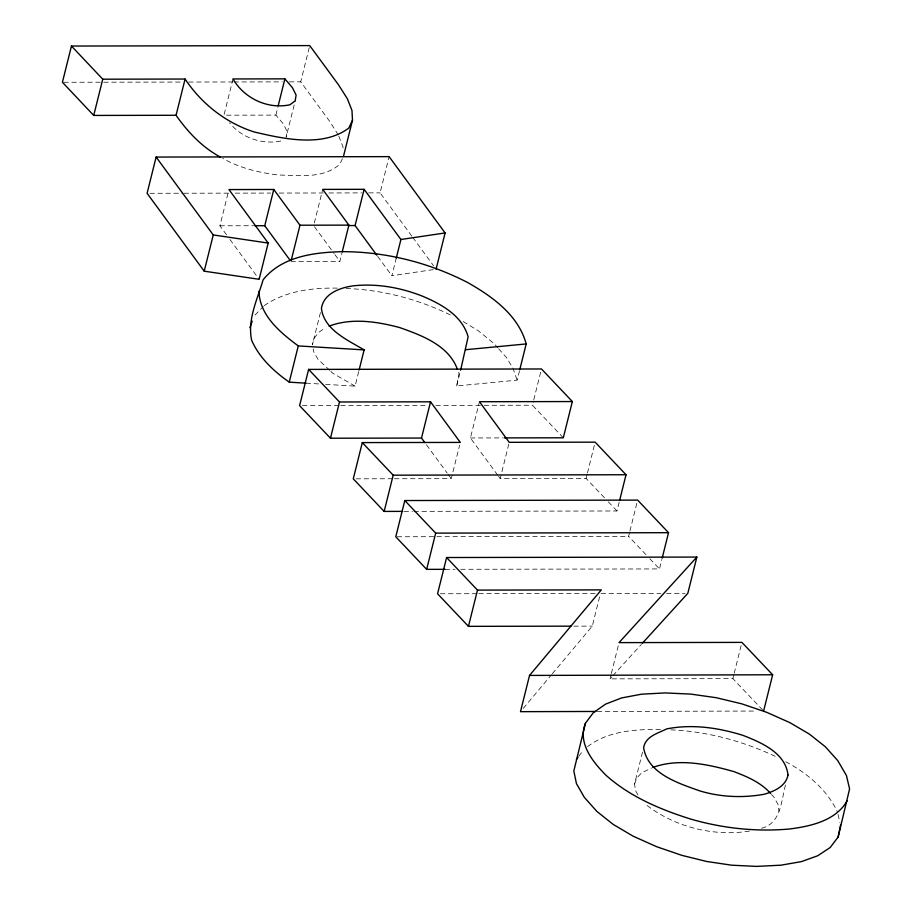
<?xml version="1.0" encoding="UTF-8"?>
<svg xmlns="http://www.w3.org/2000/svg" width="912" height="912" viewBox="0 0 912 912"><rect width="100%" height="100%" fill="white"/><g stroke="black" fill="none" stroke-linecap="round" stroke-linejoin="round"><path stroke-width="0.68" stroke-dasharray="4.56 3.42" d="M519.498 370.774L517.15 380.167L456.695 385.947L459.078 373.054L457.984 370.603M232.993 78.956L223.953 115.186L275.869 115.094L283.358 123.884L287.063 131.317L286.14 137.188L295.169 100.947M226.598 234.908L219.917 225.8L228.285 192.25M275.869 115.094L277.875 107.046M338.284 134.885L329.471 121.068L300.709 81.841L309.738 45.6M314.332 222.95L322.7 189.388M320.431 312.611L312.394 344.816L314.002 338.455L318.482 332.572L325.356 327.647M290.951 261.448L339.868 261.356L341.875 253.308M411.836 236.162L380.087 192.865L389.128 156.636M325.664 384.362L355.087 386.141L359.1 370.033M433.314 269.599L391.875 275.732L396.23 258.278M456.695 385.947L460.708 369.839M394.463 478.754L451.28 478.652L459.648 445.102M497.713 475.175L470.421 437.965L479.45 401.725M604.439 497.747L586.097 478.401L500.198 478.561L509.227 442.32M563.308 437.794L532.426 405.213L533.429 401.189M533.759 399.844L540.793 371.651M586.097 478.401L587.111 474.377M587.442 473.032L595.137 442.16M413.968 511.358L616.991 510.982L619.339 501.589M552.307 673.763L592.298 626.122L600.324 593.906M645.981 554.678L628.607 536.347L629.611 532.323M629.941 530.978L637.636 500.107M762.66 710.003L732.883 678.631L610.003 678.859L611.006 674.834M611.348 673.489L619.043 642.618M460.731 569.293L659.49 568.928L661.838 559.535M637.933 794.933L635.425 790.351L634.581 783.978L643.279 749.083M732.883 678.631L733.886 674.606M734.217 673.261L741.581 643.735M761.611 828.267C781.345 823.342 781.185 800.212 785.677 784.4M634.581 783.978L636.667 778.118L641.683 772.76L651.578 768.052M342.422 158.688L339.823 164.24C323.441 178.877 299.113 175.48 278.855 175.013C259.418 172.824 239.913 168.139 222.813 158.38M578.744 756.344L583.429 750.086M523.226 708.419L551.395 674.846M610.003 678.859L611.906 676.772M612.853 675.735L641.318 644.431M255.018 315.062L263.306 306.569M587.556 746.677C608.635 730.318 637.135 729.167 662.762 729.475M264.229 305.623C286.015 290.62 313.42 287.508 339.23 288.169M280.828 141.007C262.189 144.883 241.463 137.792 229.539 122.812M749.413 831.106C713.332 836.806 674.39 826.99 645.65 804.373M63.84 82.274L182.981 82.057M188.659 82.046L232.628 81.966M234.042 81.966L282.264 81.875M289.355 81.863L300.709 81.841M149.933 193.298L182.605 193.23M184.03 193.23L229.493 193.15M235.171 193.139L270.693 193.07M279.22 193.059L323.258 192.979M328.947 192.968L361.619 192.899M368.722 192.888L380.087 192.865M219.917 225.8L253.536 225.743M302.431 405.635L339.344 405.566M340.757 405.566L427.363 405.407M435.879 405.384L482.733 405.304M484.158 405.304L532.426 405.213M470.421 437.965L502.786 437.908M356.113 478.823L393.038 478.754M404.027 511.381L412.555 511.358M397.187 536.769L435.526 536.701M436.939 536.701L628.607 536.347M445.113 569.327L455.054 569.305M440.416 593.758L477.386 593.689M478.8 593.689L595.399 593.473M601.088 593.461L660.812 593.359M666.501 593.347L684.98 593.313M573.785 626.156L592.298 626.122M597.269 711.463L756.515 711.041M670.89 729.839C707.609 731.401 743.793 741.342 776.91 757.12M346.07 288.488C382.379 289.72 418.323 299.239 450.904 315.176M306.056 383.177L318.664 383.929M355.087 386.141L332.709 373.19L330.725 371.298M785.665 761.714C807.143 773.091 826.774 789.484 837.41 811.748M463.171 321.537L478.105 330.623L494.167 343.687L497.77 347.746M329.734 370.363L317.809 359.043L313.671 351.69L313.158 348.943M608.304 501.817L616.991 510.982M649.846 558.748L659.49 568.928M771.438 794.375L773.98 797.168L778.027 804.498L778.985 811.247M498.67 348.772L506.776 357.914L513.023 368.459L517.15 380.167M412.68 237.302L433.565 265.78M377.659 256.34L391.875 275.732M498.545 476.303L500.198 478.561M314.48 226.746L334.134 253.547M334.955 254.665L339.868 261.356M426.463 444.817L447.142 473.009M447.963 474.137L451.28 478.652M229.927 239.457L259.145 279.3M338.797 136.196L342.946 146.695L343.163 150.879M838.037 814.427L839.918 822.464"/><path stroke-width="1.37" d="M460.708 369.839L468.118 336.813C462.19 315.586 441.545 304.243 422.644 296.252C400.927 287.599 377.26 283.404 353.913 285.752C340.666 287.451 323.429 293.322 321.434 308.587C324.25 329.973 347.757 340.062 364.127 349.9L359.1 370.033M838.139 837.056L849.585 788.903L846.439 775.508L837.763 760.631L825.371 746.78L809.389 734.103L789.803 722.6L766.639 712.283L741.559 703.779L716.262 697.714L690.76 694.1L665.03 692.926L641.421 694.203L621.585 697.942L605.534 704.144L593.245 712.796L585.447 723.239L573.83 771.005L576.452 783.613L584.307 797.327L596.927 811.463L613.16 824.391L633.019 836.122L656.492 846.644L681.72 855.319L706.811 861.509L731.789 865.203L756.641 866.4L781.014 865.18L801.397 861.623L817.79 855.73L830.194 847.499L838.139 837.056L840.545 825.143M585.447 723.239C577.513 743.109 592.732 761.908 605.956 775.223C630.01 796.78 660.288 809.491 690.749 819.09C722.92 828.381 756.664 832.04 790.043 828.94C811.19 826.112 835.643 820.766 847.18 800.827M343.459 156.476L352.488 120.236L351.975 110.455L347.312 98.644L338.512 84.827L309.738 45.6L71.455 46.045L62.415 82.274L93.719 115.436L176.062 115.277C187.781 132.046 202.27 147.368 220.465 157.103M93.719 115.436L102.76 79.196L71.455 46.045M436.073 269.2L445.102 232.959L389.128 156.636L156.123 157.058L147.094 193.298L204.22 271.183L259.145 279.3L268.185 243.059L228.946 189.571L273.782 189.479L299.98 225.218L291.281 260.114M176.062 115.277L185.09 79.036L102.76 79.196M204.22 271.183L213.248 234.943L156.123 157.058M278.206 105.701L284.897 78.854L232.993 78.956C244.222 98.336 267.82 109.577 289.868 104.777L295.169 100.947L296.104 95.076L292.399 87.643L284.897 78.854M290.13 260.33L264.742 225.72L273.782 189.479M306.056 383.177L289.241 382.151C273.771 371.252 259.407 357.937 251.666 340.336C247.152 319.713 257.412 299.307 263.135 279.767C282.013 256.238 314.56 252.293 342.787 251.666C386.129 251.769 429.13 262.656 467.605 282.503C492.263 296.468 518.426 315.13 526.19 343.938L519.829 369.44M289.241 382.151L298.27 345.922C280.337 332.606 259.635 315.541 258.951 291.338M504.199 437.897L563.308 437.794L572.348 401.554L541.466 368.972L308.621 369.406L299.592 405.646L330.463 438.216L421.504 438.056L424.81 442.559M342.205 251.963L348.897 225.127L322.7 189.388L364.116 189.32L400.915 239.491L396.23 258.278M376.827 255.2L355.076 225.549L364.116 189.32M330.463 438.216L339.503 401.987L308.621 369.406M339.503 401.987L430.532 401.816L460.309 442.411L362.303 442.594L353.275 478.834L384.157 511.415L402.614 511.381M384.157 511.415L393.186 475.175L362.303 442.594M662.169 558.19L668.53 532.688L637.636 500.107L404.803 500.54L395.774 536.78L426.656 569.362L445.113 569.327M421.504 438.056L430.532 401.816M426.656 569.362L435.685 533.121L404.803 500.54M642.276 643.382L687.83 593.302L696.859 557.072L446.606 557.528L437.566 593.769L468.449 626.35L570.946 626.156M468.449 626.35L477.489 590.11L446.606 557.528M477.489 590.11L601.327 589.882L529.53 675.427L520.501 711.668L595.855 711.463M619.67 500.243L626.031 474.742L595.137 442.16L509.227 442.32L479.45 401.725L572.348 401.554M763.618 711.018L772.658 674.777L741.912 642.39L619.043 642.618L696.859 557.072M249.911 327.579L252.236 321.149M352.488 120.236L348.863 127.999C322.837 147.698 283.438 138.841 254.152 131.955C225.834 122.892 201.506 103.717 185.09 79.036M576.407 759.479L577.969 757.393M652.821 767.459C678.824 757.895 708.031 764.279 733.932 771.62C747.202 776.671 761.018 782.542 770.583 793.44M329.129 326.131C351.679 317.638 376.964 321.514 399.673 327.568C421.857 335.422 448.704 345.306 457.436 369.371M400.915 239.491L445.102 232.959M465.724 349.706L526.19 343.938M299.98 225.218L348.897 225.127M254.938 225.743L264.742 225.72M348.179 225.572L355.076 225.549M393.186 475.175L626.031 474.742M435.685 533.121L668.53 532.688M529.53 675.427L772.658 674.777M298.27 345.922L364.127 349.9M213.248 234.943L268.185 243.059M788.014 775.006C785.859 786.292 774.026 791.491 764.074 794.272C742.721 798.103 720.765 797.179 699.971 790.943C678.403 783.271 647.782 773.718 643.621 747.737C645.479 736.292 657.951 733.305 666.797 728.87C692.299 723.889 718.417 727.685 742.972 735.38C761.246 742.471 785.528 752.89 788.014 775.006"/></g></svg>
